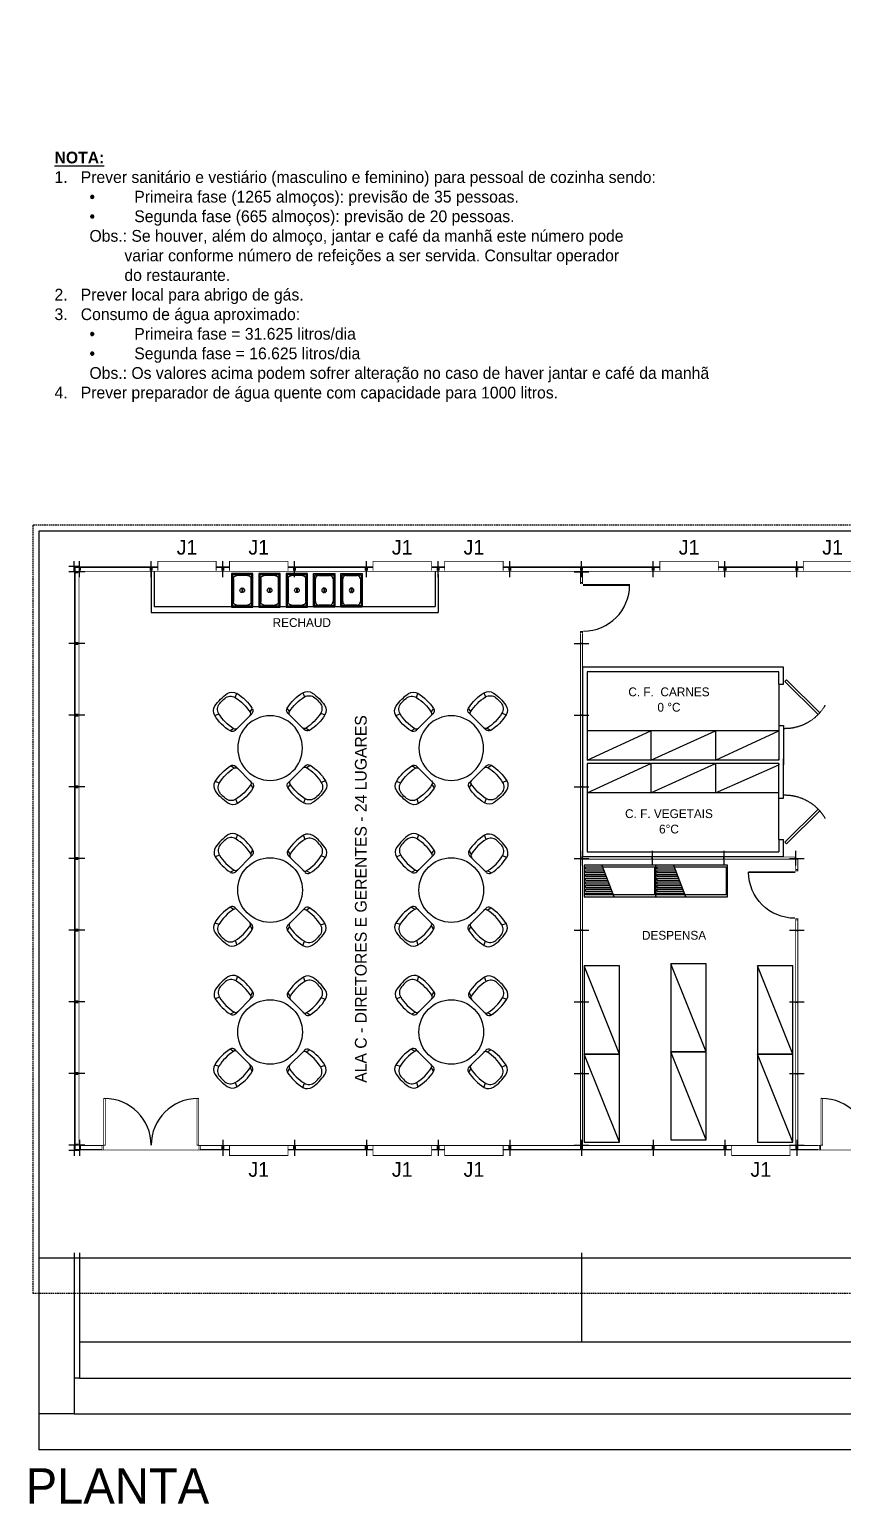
# Model space of a CAD drawing. Header units: millimetres. Extents: x -18806 to 201070, y -25046 to 92854.
# Drawn here: x 138916 to 152744, y 65003 to 90093 of the extents above; entities that cross this region are included whole.
import ezdxf
from ezdxf.enums import TextEntityAlignment as Align

# ---------------------------------------------------------------- set-up
doc = ezdxf.new("R2010")
doc.units = ezdxf.units.MM
doc.header["$LTSCALE"] = 50
doc.linetypes.add('DASHED', pattern=[0.75, 0.5, -0.25])
doc.linetypes.add('HIDDEN2', pattern=[0.1875, 0.125, -0.0625])
for name, color, linetype in [('CFRIG', 4, 'Continuous'), ('LAYA', 8, 'Continuous'), ('LAYC', 4, 'Continuous'), ('LAYF', 4, 'Continuous'), ('SOB', 8, 'HIDDEN2')]:
    doc.layers.add(name, color=color, linetype=linetype)
doc.styles.add('1', font='stylu.ttf', dxfattribs={"width": 0.75, "height": 0.35})
doc.styles.add('2', font='stylu.ttf', dxfattribs={"height": 0.35})
doc.styles.add('3', font='stylu.ttf', dxfattribs={"height": 0.6})
doc.styles.add('L1', font='txt', dxfattribs={"height": 0.18})
doc.dimstyles.new('1', dxfattribs={"dimtxt": 0.2, "dimasz": 0.1, "dimexe": 0.1, "dimexo": 0.9, "dimgap": 0.1, "dimtad": 1, "dimzin": 0, "dimdsep": 46, "dimtxsty": '1', "dimsah": 1, "dimcen": -0.1, "dimclrt": 1, "dimadec": 0, "dimazin": 0, "dimtfac": 1, "dimtmove": 0, "dimatfit": 1, "dimfxl": 0, "dimtolj": 1, "dimtzin": 0, "dimarcsym": 0})

# ---------------------------------------------------------------- blocks, each defined once
blk = doc.blocks.new('_OBLIQUE')
at = {"color": 0, "linetype": 'ByBlock'}
blk.add_line((-0.5, -0.5), (0.5, 0.5), dxfattribs=at)
blk = doc.blocks.new('*D158')
at = {"color": 0, "lineweight": -2}
for p, q in [((139765, 69272), (139765, 67138)), ((198325, 69272), (198325, 67138)), ((139765, 67138), (198325, 67138))]:
    blk.add_line(p, q, dxfattribs=at)
at = {"layer": 'Defpoints', "color": 0}
for p in [(139765, 69273), (198325, 69273), (198325, 67138)]:
    blk.add_point(p, dxfattribs=at)
at = {"color": 0, "lineweight": -2, "xscale": 0.1, "yscale": 0.1, "zscale": 0.1, "rotation": 180}
blk.add_blockref('_OBLIQUE', (139765, 67138), dxfattribs=at)
at = {"color": 0, "lineweight": -2, "xscale": 0.1, "yscale": 0.1, "zscale": 0.1}
blk.add_blockref('_OBLIQUE', (198325, 67138), dxfattribs=at)
at = {"color": 7, "insert": (169045, 67138), "char_height": 0.35, "attachment_point": 5, "style": '1'}
blk.add_mtext('\\A1;58560.00', dxfattribs=at)
blk = doc.blocks.new('*D159')
at = {"color": 0, "lineweight": -2}
for p, q in [((139675, 69272), (139675, 66528)), ((198415, 69272), (198415, 66528)), ((139675, 66528), (198415, 66528))]:
    blk.add_line(p, q, dxfattribs=at)
at = {"layer": 'Defpoints', "color": 0}
for p in [(139675, 69273), (198415, 69273), (198415, 66528)]:
    blk.add_point(p, dxfattribs=at)
at = {"color": 0, "lineweight": -2, "xscale": 0.1, "yscale": 0.1, "zscale": 0.1, "rotation": 180}
blk.add_blockref('_OBLIQUE', (139675, 66528), dxfattribs=at)
at = {"color": 0, "lineweight": -2, "xscale": 0.1, "yscale": 0.1, "zscale": 0.1}
blk.add_blockref('_OBLIQUE', (198415, 66528), dxfattribs=at)
at = {"color": 7, "insert": (169045, 66528), "char_height": 0.35, "attachment_point": 5, "style": '1'}
blk.add_mtext('\\A1;58740.00', dxfattribs=at)
blk = doc.blocks.new('C1')
at = {"color": 24}
for p, q in [((0, 0), (0.18, 0)), ((0, 0), (0, -0.18)), ((0.09, 0), (0.09, -0.18)), ((0, -0.09), (0.18, -0.09))]:
    blk.add_line(p, q, dxfattribs=at)
at = {"color": 170, "const_width": 0.026}
blk.add_lwpolyline([(0, -0.077), (0.077, -0.077), (0.077, 0)], dxfattribs=at)
at = {"style": 'L1', "flags": 3}
blk.add_attdef('BLOCO', (-0.018, 0.09), '', height=0.18, dxfattribs=at)
blk = doc.blocks.new('*D162')
at = {"color": 0, "lineweight": -2}
for p, q in [((139675, 69272), (139675, 67138)), ((139765, 69272), (139765, 67138)), ((139765, 67138), (139675, 67138))]:
    blk.add_line(p, q, dxfattribs=at)
at = {"layer": 'Defpoints', "color": 0}
for p in [(139675, 69273), (139765, 69273), (139675, 67138)]:
    blk.add_point(p, dxfattribs=at)
at = {"color": 0, "lineweight": -2, "xscale": 0.1, "yscale": 0.1, "zscale": 0.1, "rotation": 180}
blk.add_blockref('_OBLIQUE', (139675, 67138), dxfattribs=at)
at = {"color": 0, "lineweight": -2, "xscale": 0.1, "yscale": 0.1, "zscale": 0.1}
blk.add_blockref('_OBLIQUE', (139765, 67138), dxfattribs=at)
at = {"color": 7, "insert": (139720, 67138), "char_height": 0.35, "attachment_point": 5, "style": '1'}
blk.add_mtext('\\A1;9', dxfattribs=at)
blk = doc.blocks.new('*D166')
at = {"color": 0, "lineweight": -2}
for p, q in [((139075, 69272), (139075, 66528)), ((139675, 69272), (139675, 66528)), ((139675, 66528), (139075, 66528))]:
    blk.add_line(p, q, dxfattribs=at)
at = {"layer": 'Defpoints', "color": 0}
for p in [(139075, 69273), (139675, 69273), (139075, 66528)]:
    blk.add_point(p, dxfattribs=at)
at = {"color": 0, "lineweight": -2, "xscale": 0.1, "yscale": 0.1, "zscale": 0.1, "rotation": 180}
blk.add_blockref('_OBLIQUE', (139075, 66528), dxfattribs=at)
at = {"color": 0, "lineweight": -2, "xscale": 0.1, "yscale": 0.1, "zscale": 0.1}
blk.add_blockref('_OBLIQUE', (139675, 66528), dxfattribs=at)
at = {"color": 7, "insert": (139375, 66528), "char_height": 0.35, "attachment_point": 5, "style": '1'}
blk.add_mtext('\\A1;600.00', dxfattribs=at)
blk = doc.blocks.new('*D171')
at = {"color": 0, "lineweight": -2}
for p, q in [((139075, 69272), (139075, 65918)), ((199015, 69272), (199015, 65918)), ((199015, 65918), (139075, 65918))]:
    blk.add_line(p, q, dxfattribs=at)
at = {"layer": 'Defpoints', "color": 0}
for p in [(139075, 69273), (199015, 69273), (139075, 65918)]:
    blk.add_point(p, dxfattribs=at)
at = {"color": 0, "lineweight": -2, "xscale": 0.1, "yscale": 0.1, "zscale": 0.1, "rotation": 180}
blk.add_blockref('_OBLIQUE', (139075, 65918), dxfattribs=at)
at = {"color": 0, "lineweight": -2, "xscale": 0.1, "yscale": 0.1, "zscale": 0.1}
blk.add_blockref('_OBLIQUE', (199015, 65918), dxfattribs=at)
at = {"color": 7, "insert": (169045, 65918), "char_height": 0.35, "attachment_point": 5, "style": '1'}
blk.add_mtext('\\A1;59940.00', dxfattribs=at)
blk = doc.blocks.new('*D173')
at = {"color": 0, "lineweight": -2}
for p, q in [((148305, 69272), (148305, 67748)), ((173315, 69272), (173315, 67748)), ((173315, 67748), (148305, 67748))]:
    blk.add_line(p, q, dxfattribs=at)
at = {"layer": 'Defpoints', "color": 0}
for p in [(148305, 69273), (173315, 69273), (148305, 67748)]:
    blk.add_point(p, dxfattribs=at)
at = {"color": 0, "lineweight": -2, "xscale": 0.2, "yscale": 0.2, "zscale": 0.2, "rotation": 180}
blk.add_blockref('_OBLIQUE', (148305, 67748), dxfattribs=at)
at = {"color": 0, "lineweight": -2, "xscale": 0.2, "yscale": 0.2, "zscale": 0.2}
blk.add_blockref('_OBLIQUE', (173315, 67748), dxfattribs=at)
at = {"color": 7, "insert": (160810, 67748), "char_height": 0.35, "attachment_point": 5, "style": '1'}
blk.add_mtext('\\A1;25010.00', dxfattribs=at)
blk = doc.blocks.new('f1')
at = {"color": 24}
for p, q in [((0, 0.09), (0, -0.18)), ((1.22, 0.09), (1.22, -0.18))]:
    blk.add_line(p, q, dxfattribs=at)
at = {"color": 24, "const_width": 0.014}
blk.add_lwpolyline([(0, -0.007), (1.22, -0.007)], dxfattribs=at)
at = {"color": 170, "const_width": 0.026}
blk.add_lwpolyline([(0.013, -0.016), (0.013, -0.077), (1.207, -0.077), (1.207, -0.016)], dxfattribs=at)
at = {"style": 'L1', "flags": 3}
blk.add_attdef('BLOCO', (0, 0.224), '', height=0.18, dxfattribs=at)
blk = doc.blocks.new('*D183')
at = {"color": 0, "lineweight": -2}
for p, q in [((139765, 69272), (139765, 67748)), ((148305, 69272), (148305, 67748)), ((148305, 67748), (139765, 67748))]:
    blk.add_line(p, q, dxfattribs=at)
at = {"layer": 'Defpoints', "color": 0}
for p in [(139765, 69273), (148305, 69273), (139765, 67748)]:
    blk.add_point(p, dxfattribs=at)
at = {"color": 0, "lineweight": -2, "xscale": 0.2, "yscale": 0.2, "zscale": 0.2, "rotation": 180}
blk.add_blockref('_OBLIQUE', (139765, 67748), dxfattribs=at)
at = {"color": 0, "lineweight": -2, "xscale": 0.2, "yscale": 0.2, "zscale": 0.2}
blk.add_blockref('_OBLIQUE', (148305, 67748), dxfattribs=at)
at = {"color": 7, "insert": (144035, 67748), "char_height": 0.35, "attachment_point": 5, "style": '1'}
blk.add_mtext('\\A1;8540.00', dxfattribs=at)
blk = doc.blocks.new('if11')
at = {"color": 24}
for p, q in [((0, -0.125), (0, 0.125)), ((1.22, -0.125), (1.22, 0.125))]:
    blk.add_line(p, q, dxfattribs=at)
at = {"color": 3, "const_width": 0.014}
blk.add_lwpolyline([(1.22, 0.018), (0, 0.018)], dxfattribs=at)
at = {"color": 24, "const_width": 0.014}
blk.add_lwpolyline([(0.007, 0.008), (0.007, -0.018), (1.213, -0.018), (1.213, 0.011)], dxfattribs=at)
at = {"style": 'L1', "flags": 3}
blk.add_attdef('BLOCO', (0, 0.305), '', height=0.18, dxfattribs=at)
blk = doc.blocks.new('dp11')
at = {"color": 24}
for p, q in [((0, 0.09), (0, -0.18)), ((2.44, 0.09), (2.44, -0.18))]:
    blk.add_line(p, q, dxfattribs=at)
at = {"color": 7, "const_width": 0.014}
for points in [[(0.441, 0.793), (0.441, 0), (0.413, 0), (0.413, 0.793)], [(1.999, 0.793), (1.999, 0), (2.027, 0), (2.027, 0.793)], [(0.406, -0.007), (0.385, -0.007), (0.385, -0.083), (0.406, -0.083)], [(2.034, -0.007), (2.055, -0.007), (2.055, -0.083), (2.034, -0.083)]]:
    blk.add_lwpolyline(points, close=True, dxfattribs=at)
at = {"color": 3, "const_width": 0.014}
for points in [[(0.376, -0.007), (0, -0.007)], [(2.064, -0.007), (2.44, -0.007)]]:
    blk.add_lwpolyline(points, dxfattribs=at)
at = {"color": 170, "const_width": 0.026}
for points in [[(0.376, -0.077), (0.013, -0.077), (0.013, -0.016)], [(2.064, -0.077), (2.427, -0.077), (2.427, -0.016)]]:
    blk.add_lwpolyline(points, dxfattribs=at)
at = {"color": 7, "const_width": 0.014}
blk.add_lwpolyline([(0.406, -0.083), (2.034, -0.083)], dxfattribs=at)
at = {"color": 7}
for centre, start, end in [((0.427, 0), 0, 90), ((2.013, 0), 90, 180)]:
    blk.add_arc(centre, 0.793, start, end, dxfattribs=at)
at = {"style": 'L1', "flags": 3}
blk.add_attdef('BLOCO', (0, 0.915), '', height=0.18, dxfattribs=at)
blk = doc.blocks.new('j11')
at = {"color": 24}
for p, q in [((0, 0.09), (0, -0.18)), ((1.22, 0.09), (1.22, -0.18))]:
    blk.add_line(p, q, dxfattribs=at)
at = {"color": 3, "const_width": 0.014}
blk.add_lwpolyline([(0, -0.007), (1.22, -0.007)], dxfattribs=at)
at = {"color": 170, "const_width": 0.026}
for points in [[(0.013, -0.016), (0.013, -0.077), (0.105, -0.077)], [(1.115, -0.077), (1.207, -0.077), (1.207, -0.016)]]:
    blk.add_lwpolyline(points, dxfattribs=at)
at = {"color": 7, "const_width": 0.014}
blk.add_lwpolyline([(0.113, -0.016), (0.113, -0.177), (1.107, -0.177), (1.107, -0.016)], dxfattribs=at)
at = {"color": 7, "style": '2'}
blk.add_text('J1', height=0.25, dxfattribs=at).set_placement((0.61, -0.415), align=Align.MIDDLE)
at = {"style": 'L1', "flags": 3}
blk.add_attdef('BLOCO', (0, 0.199), '', height=0.18, dxfattribs=at)
blk = doc.blocks.new('j1a')
at = {"color": 24}
for p, q in [((0, 0.09), (0, -0.18)), ((1.22, 0.09), (1.22, -0.18))]:
    blk.add_line(p, q, dxfattribs=at)
at = {"color": 24, "const_width": 0.014}
blk.add_lwpolyline([(0, -0.007), (1.22, -0.007)], dxfattribs=at)
at = {"color": 170, "const_width": 0.026}
for points in [[(0.013, -0.016), (0.013, -0.077), (0.105, -0.077)], [(1.115, -0.077), (1.207, -0.077), (1.207, -0.016)]]:
    blk.add_lwpolyline(points, dxfattribs=at)
at = {"color": 7, "const_width": 0.014}
blk.add_lwpolyline([(0.113, -0.016), (0.113, -0.177), (1.107, -0.177), (1.107, -0.016)], dxfattribs=at)
at = {"color": 7, "style": '2'}
blk.add_text('J1', height=0.25, rotation=180, dxfattribs=at).set_placement((0.61, -0.415), align=Align.MIDDLE)
at = {"style": 'L1', "flags": 3}
blk.add_attdef('BLOCO', (0, 0.199), '', height=0.18, dxfattribs=at)
blk = doc.blocks.new('j1')
at = {"color": 24}
for p, q in [((0, 0.09), (0, -0.18)), ((1.22, 0.09), (1.22, -0.18))]:
    blk.add_line(p, q, dxfattribs=at)
at = {"color": 24, "const_width": 0.014}
blk.add_lwpolyline([(0, -0.007), (1.22, -0.007)], dxfattribs=at)
at = {"color": 170, "const_width": 0.026}
for points in [[(0.013, -0.016), (0.013, -0.077), (0.105, -0.077)], [(1.115, -0.077), (1.207, -0.077), (1.207, -0.016)]]:
    blk.add_lwpolyline(points, dxfattribs=at)
at = {"color": 7, "const_width": 0.014}
blk.add_lwpolyline([(0.113, -0.016), (0.113, -0.177), (1.107, -0.177), (1.107, -0.016)], dxfattribs=at)
at = {"color": 7, "style": '2'}
blk.add_text('J1', height=0.25, dxfattribs=at).set_placement((0.61, -0.415), align=Align.MIDDLE)
at = {"style": 'L1', "flags": 3}
blk.add_attdef('BLOCO', (0, 0.199), '', height=0.18, dxfattribs=at)
blk = doc.blocks.new('dp1')
at = {"color": 24}
for p, q in [((0, 0.09), (0, -0.18)), ((2.44, 0.09), (2.44, -0.18))]:
    blk.add_line(p, q, dxfattribs=at)
at = {"color": 7, "const_width": 0.014}
for points in [[(0.441, 0.793), (0.441, 0), (0.413, 0), (0.413, 0.793)], [(1.999, 0.793), (1.999, 0), (2.027, 0), (2.027, 0.793)], [(0.406, -0.007), (0.385, -0.007), (0.385, -0.083), (0.406, -0.083)], [(2.034, -0.007), (2.055, -0.007), (2.055, -0.083), (2.034, -0.083)]]:
    blk.add_lwpolyline(points, close=True, dxfattribs=at)
at = {"color": 24, "const_width": 0.014}
for points in [[(0.376, -0.007), (0, -0.007)], [(2.064, -0.007), (2.44, -0.007)]]:
    blk.add_lwpolyline(points, dxfattribs=at)
at = {"color": 170, "const_width": 0.026}
for points in [[(0.376, -0.077), (0.013, -0.077), (0.013, -0.016)], [(2.064, -0.077), (2.427, -0.077), (2.427, -0.016)]]:
    blk.add_lwpolyline(points, dxfattribs=at)
at = {"color": 7, "const_width": 0.014}
blk.add_lwpolyline([(0.406, -0.083), (2.034, -0.083)], dxfattribs=at)
at = {"color": 7}
for centre, start, end in [((0.427, 0), 0, 90), ((2.013, 0), 90, 180)]:
    blk.add_arc(centre, 0.793, start, end, dxfattribs=at)
at = {"style": 'L1', "flags": 3}
blk.add_attdef('BLOCO', (0, 0.915), '', height=0.18, dxfattribs=at)
blk = doc.blocks.new('ip1e1')
at = {"color": 24}
for p, q in [((0, -0.125), (0, 0.125)), ((1.22, -0.125), (1.22, 0.125))]:
    blk.add_line(p, q, dxfattribs=at)
at = {"color": 220, "const_width": 0.014}
blk.add_lwpolyline([(0.233, 0.818), (0.233, 0.032), (0.217, 0.032), (0.217, 0.818)], close=True, dxfattribs=at)
at = {"color": 3, "const_width": 0.014}
for points in [[(0, 0.018), (0.174, 0.018)], [(1.046, 0.018), (1.22, 0.018)]]:
    blk.add_lwpolyline(points, dxfattribs=at)
at = {"color": 24, "const_width": 0.014}
for points in [[(0.174, -0.018), (0.007, -0.018), (0.007, 0.008)], [(1.213, 0.011), (1.213, -0.018)], [(1.213, -0.018), (1.046, -0.018)]]:
    blk.add_lwpolyline(points, dxfattribs=at)
at = {"color": 7, "const_width": 0.014}
for points in [[(0.203, 0.018), (0.203, -0.018), (0.182, -0.018), (0.182, 0.018)], [(1.017, 0.018), (1.017, -0.018), (1.038, -0.018), (1.038, 0.018)]]:
    blk.add_lwpolyline(points, close=True, dxfattribs=at)
at = {"color": 220}
blk.add_arc((0.225, 0.032), 0.786, 0, 90, dxfattribs=at)
at = {"style": 'L1', "flags": 3}
blk.add_attdef('BLOCO', (0, 0.915), '', height=0.18, dxfattribs=at)
blk = doc.blocks.new('f11')
at = {"color": 24}
for p, q in [((0, 0.09), (0, -0.18)), ((1.22, 0.09), (1.22, -0.18))]:
    blk.add_line(p, q, dxfattribs=at)
at = {"color": 3, "const_width": 0.014}
blk.add_lwpolyline([(0, -0.007), (1.22, -0.007)], dxfattribs=at)
at = {"color": 170, "const_width": 0.026}
blk.add_lwpolyline([(0.013, -0.016), (0.013, -0.077), (1.207, -0.077), (1.207, -0.016)], dxfattribs=at)
at = {"style": 'L1', "flags": 3}
blk.add_attdef('BLOCO', (0, 0.224), '', height=0.18, dxfattribs=at)
blk = doc.blocks.new('j1a1')
at = {"color": 24}
for p, q in [((0, 0.09), (0, -0.18)), ((1.22, 0.09), (1.22, -0.18))]:
    blk.add_line(p, q, dxfattribs=at)
at = {"color": 3, "const_width": 0.014}
blk.add_lwpolyline([(0, -0.007), (1.22, -0.007)], dxfattribs=at)
at = {"color": 170, "const_width": 0.026}
for points in [[(0.013, -0.016), (0.013, -0.077), (0.105, -0.077)], [(1.115, -0.077), (1.207, -0.077), (1.207, -0.016)]]:
    blk.add_lwpolyline(points, dxfattribs=at)
at = {"color": 7, "const_width": 0.014}
blk.add_lwpolyline([(0.113, -0.016), (0.113, -0.177), (1.107, -0.177), (1.107, -0.016)], dxfattribs=at)
at = {"color": 7, "style": '2'}
blk.add_text('J1', height=0.25, rotation=180, dxfattribs=at).set_placement((0.61, -0.415), align=Align.MIDDLE)
at = {"style": 'L1', "flags": 3}
blk.add_attdef('BLOCO', (0, 0.199), '', height=0.18, dxfattribs=at)
blk = doc.blocks.new('ESTRPL3')
at = {"layer": 'LAYA'}
for p, q in [((0.025, -0.061), (0.325, -0.061)), ((0.025, -0.093), (0.337, -0.093)), ((0.025, -0.125), (0.349, -0.125)), ((0.025, -0.156), (0.361, -0.156)), ((0.025, -0.188), (0.373, -0.188)), ((0.025, -0.22), (0.385, -0.22)), ((0.509, -0.537), (0.308, -0.002)), ((0.025, -0.252), (0.397, -0.252)), ((0.025, -0.283), (0.409, -0.283)), ((0.025, -0.315), (0.421, -0.315)), ((0.025, -0.347), (0.433, -0.347)), ((0.025, -0.379), (0.445, -0.379)), ((0.025, -0.41), (0.457, -0.41)), ((0.025, -0.442), (0.468, -0.442)), ((0.025, -0.474), (0.48, -0.474))]:
    blk.add_line(p, q, dxfattribs=at)
for points in [[(0.025, -0.061), (0.025, -0.029), (1.195, -0.029), (1.195, -0.506), (0.025, -0.506), (0.025, -0.474)], [(0.025, -0.125), (0.025, -0.093)], [(0.025, -0.188), (0.025, -0.156)], [(0.025, -0.252), (0.025, -0.22)], [(0.025, -0.315), (0.025, -0.283)], [(0.025, -0.379), (0.025, -0.347)], [(0.025, -0.442), (0.025, -0.41)]]:
    blk.add_lwpolyline(points, dxfattribs=at)
at = {"layer": 'LAYC'}
blk.add_lwpolyline([(0, -0.535), (1.22, -0.535), (1.22, 0), (0, 0)], close=True, dxfattribs=at)
blk = doc.blocks.new('RECHAUD_2')
at = {"layer": 'LAYA', "linetype": 'HIDDEN2', "ltscale": 0.5}
blk.add_lwpolyline([(0.167, -0.235), (-0.158, -0.235), (-0.158, 0.295), (0.167, 0.295)], close=True, dxfattribs=at)
blk.add_lwpolyline([(-0.145, -0.162), (-0.145, 0.223, -0.414214), (-0.085, 0.283), (0.095, 0.283, -0.414214), (0.155, 0.223), (0.155, -0.162, -0.414214), (0.095, -0.222), (-0.085, -0.222, -0.414214)], format="xyb", close=True, dxfattribs=at)
at = {"layer": 'LAYF'}
for p, q in [((0, -0.01), (0, 0.07)), ((0.01, -0.01), (0.01, 0.07))]:
    blk.add_line(p, q, dxfattribs=at)
blk.add_lwpolyline([(0.187, -0.255), (-0.178, -0.255), (-0.178, 0.315), (0.187, 0.315)], close=True, dxfattribs=at)
for start, end in [(97.1808, 262.8192), (277.1808, 82.8192)]:
    blk.add_arc((0.005, 0.03), 0.04, start, end, dxfattribs=at)
blk = doc.blocks.new('MESARED')
at = {"layer": 'LAYF'}
for p, q in [((-0.556, 0.942), (-0.583, 0.871)), ((0.594, 0.861), (0.567, 0.932)), ((-0.861, 0.594), (-0.932, 0.567)), ((-0.302, 0.595), (-0.585, 0.312)), ((-0.33, 0.622), (-0.292, 0.681)), ((0.34, 0.611), (0.302, 0.671)), ((0.595, 0.302), (0.312, 0.585)), ((0.942, 0.556), (0.871, 0.583)), ((-0.611, 0.34), (-0.671, 0.302)), ((0.622, 0.33), (0.681, 0.292)), ((-0.622, -0.33), (-0.681, -0.292)), ((-0.595, -0.302), (-0.312, -0.585)), ((0.302, -0.595), (0.585, -0.312)), ((0.611, -0.34), (0.671, -0.302)), ((-0.942, -0.556), (-0.871, -0.583)), ((-0.34, -0.611), (-0.302, -0.671)), ((0.33, -0.622), (0.292, -0.681)), ((0.861, -0.594), (0.932, -0.567)), ((-0.594, -0.861), (-0.567, -0.932)), ((0.556, -0.942), (0.583, -0.871))]:
    blk.add_line(p, q, dxfattribs=at)
blk.add_circle((0, 0), 0.55, dxfattribs=at)
for centre, radius, start, end in [((-0.267, 0.277), 0.8, 124.3613, 145.6387), ((-0.733, 0.672), 0.15, 139.4117, 211.7131), ((-0.239, 0.25), 0.8, 130.5883, 139.4117), ((-0.662, 0.743), 0.15, 58.2869, 130.5883), ((-0.634, 0.814), 0.15, 58.8225, 124.3613), ((-1.004, 0.19), 0.8, 32.6343, 58.2869), ((-0.971, 0.258), 0.8, 31.9604, 58.8225), ((0.981, 0.248), 0.8, 121.1775, 148.0396), ((1.014, 0.18), 0.8, 121.7131, 147.3657), ((0.644, 0.804), 0.15, 55.6387, 121.1775), ((0.672, 0.733), 0.15, 49.4117, 121.7131), ((0.277, 0.267), 0.8, 34.3613, 55.6387), ((0.25, 0.239), 0.8, 40.5883, 49.4117), ((0.743, 0.662), 0.15, 328.2869, 40.5883), ((-0.804, 0.644), 0.15, 145.6387, 211.1775), ((-0.248, 0.981), 0.8, 211.1775, 238.0396), ((-0.18, 1.014), 0.8, 211.7131, 237.3657), ((-0.372, 0.595), 0.05, 315, 32.6343), ((-0.351, 0.644), 0.07, 315, 31.9604), ((0.361, 0.634), 0.07, 148.0396, 225), ((0.383, 0.585), 0.05, 147.3657, 225), ((0.19, 1.004), 0.8, 302.6343, 328.2869), ((0.258, 0.971), 0.8, 301.9604, 328.8225), ((0.814, 0.634), 0.15, 328.8225, 34.3613), ((-0.634, 0.361), 0.07, 238.0396, 315), ((-0.585, 0.383), 0.05, 237.3657, 315), ((0.595, 0.372), 0.05, 225, 302.6343), ((0.644, 0.351), 0.07, 225, 301.9604), ((-0.258, -0.971), 0.8, 121.9604, 148.8225), ((-0.19, -1.004), 0.8, 122.6343, 148.2869), ((-0.644, -0.351), 0.07, 45, 121.9604), ((-0.595, -0.372), 0.05, 45, 122.6343), ((0.585, -0.383), 0.05, 57.3657, 135), ((0.634, -0.361), 0.07, 58.0396, 135), ((0.18, -1.014), 0.8, 31.7131, 57.3657), ((0.248, -0.981), 0.8, 31.1775, 58.0396), ((-0.814, -0.634), 0.15, 148.8225, 214.3613), ((-0.277, -0.267), 0.8, 214.3613, 235.6387), ((-0.743, -0.662), 0.15, 148.2869, 220.5883), ((-1.014, -0.18), 0.8, 301.7131, 327.3657), ((-0.981, -0.248), 0.8, 301.1775, 328.0396), ((-0.383, -0.585), 0.05, 327.3657, 45), ((-0.361, -0.634), 0.07, 328.0396, 45), ((0.351, -0.644), 0.07, 135, 211.9604), ((0.971, -0.258), 0.8, 211.9604, 238.8225), ((0.372, -0.595), 0.05, 135, 212.6343), ((1.004, -0.19), 0.8, 212.6343, 238.2869), ((0.267, -0.277), 0.8, 304.3613, 325.6387), ((0.733, -0.672), 0.15, 319.4117, 31.7131), ((0.804, -0.644), 0.15, 325.6387, 31.1775), ((-0.25, -0.239), 0.8, 220.5883, 229.4117), ((-0.672, -0.733), 0.15, 229.4117, 301.7131), ((-0.644, -0.804), 0.15, 235.6387, 301.1775), ((0.634, -0.814), 0.15, 238.8225, 304.3613), ((0.662, -0.743), 0.15, 238.2869, 310.5883), ((0.239, -0.25), 0.8, 310.5883, 319.4117)]:
    blk.add_arc(centre, radius, start, end, dxfattribs=at)

msp = doc.modelspace()

# ---------------------------------------------------------------- linework, layer by layer
at = {"color": 1}
msp.add_lwpolyline([(153705.012, 81552.825), (139075.012, 81552.825), (139075.012, 69182.825), (199015.012, 69182.825), (199015.012, 81552.825), (166075.012, 81552.825), (166075.012, 90092.825), (153705.012, 90092.825)], close=True, dxfattribs=at)
at = {"color": 7, "linetype": 'DASHED'}
msp.add_lwpolyline([(153105.012, 81652.825), (138975.012, 81652.825), (138974.524, 68582.825), (199115.012, 68582.825), (199115.012, 81652.825), (166175.012, 81652.825)], dxfattribs=at)
at = {"layer": 'CFRIG'}
for p, q in [((151743.012, 79237.379), (148323.012, 79237.379)), ((148323.012, 79237.379), (148323.012, 76017.379)), ((151663.012, 79157.379), (148403.012, 79157.379)), ((148403.012, 79157.379), (148403.012, 77657.379)), ((151663.012, 78947.379), (151663.012, 79157.379)), ((151743.012, 78947.379), (151743.012, 79237.379)), ((151663.012, 78947.379), (151743.012, 78947.379)), ((151663.012, 78157.379), (148403.012, 78157.379)), ((148403.012, 77657.379), (149483.012, 78157.379)), ((149483.012, 78157.379), (149483.012, 77657.379)), ((149483.012, 77657.379), (150583.012, 78157.379)), ((151663.012, 78247.379), (151663.012, 77657.379)), ((151663.012, 78247.379), (151743.012, 78247.379)), ((151743.012, 78247.379), (151743.012, 77577.379)), ((151663.012, 77657.379), (148403.012, 77657.379)), ((151663.012, 77597.379), (148403.012, 77597.379)), ((148403.012, 77597.379), (148403.012, 76097.379)), ((148403.012, 77097.379), (149483.012, 77597.379)), ((149483.012, 77597.379), (149483.012, 77097.379)), ((149483.012, 77097.379), (150583.012, 77597.379)), ((151663.012, 77657.379), (151663.012, 77677.379)), ((151663.012, 77657.379), (151663.012, 77677.379)), ((151663.012, 77597.379), (151663.012, 77577.379)), ((151663.012, 77057.379), (151663.012, 77597.379)), ((151663.012, 77007.379), (151663.012, 77597.379)), ((151663.012, 77597.379), (151663.012, 77577.379)), ((151743.012, 77007.379), (151743.012, 77677.379)), ((151663.012, 77097.379), (148403.012, 77097.379)), ((151663.012, 77007.379), (151743.012, 77007.379)), ((151663.012, 76307.379), (151743.012, 76307.379)), ((151663.012, 76307.379), (151663.012, 76097.379)), ((151743.012, 76017.379), (151743.012, 76307.379)), ((148403.012, 76097.379), (151663.012, 76097.379)), ((148323.012, 76017.379), (151743.012, 76017.379))]:
    msp.add_line(p, q, dxfattribs=at)
at = {"layer": 'CFRIG', "linetype": 'HIDDEN2'}
for p, q in [((151663.012, 78947.379), (151663.012, 78247.379)), ((151663.012, 76307.379), (151663.012, 77007.379))]:
    msp.add_line(p, q, dxfattribs=at)
at = {"layer": 'CFRIG'}
for points in [[(151763.012, 78997.379), (152328.698, 78431.694), (152356.982, 78459.978), (151791.296, 79025.664)], [(151763.012, 76257.379), (152328.698, 76823.065), (152356.982, 76794.781), (151791.296, 76229.095)]]:
    msp.add_lwpolyline(points, close=True, dxfattribs=at)
at = {"layer": 'CFRIG', "color": 8, "linetype": 'HIDDEN2'}
for centre, start, end in [((151763.012, 78997.379), 268.5674563, 329.3951042), ((151763.012, 76257.379), 30.6048958, 91.4325437)]:
    msp.add_arc(centre, 800, start, end, dxfattribs=at)
at = {"layer": 'LAYC'}
for p, q in [((140985.012, 80869.825), (140985.012, 80169.825)), ((145865.012, 80814.825), (145865.012, 80169.825)), ((140985.012, 80169.825), (145865.012, 80169.825)), ((150583.012, 78157.379), (150583.012, 77657.379)), ((150583.012, 77657.379), (151663.012, 78157.379)), ((150583.012, 77597.379), (150583.012, 77097.379)), ((150583.012, 77097.379), (151663.012, 77577.379))]:
    msp.add_line(p, q, dxfattribs=at)
for points in [[(148949.438, 72652.825), (148949.438, 74152.825), (148349.438, 74152.825), (148349.438, 72652.825), (148949.438, 72652.825), (148349.438, 74152.825)], [(150423.225, 72691.375), (150423.225, 74191.375), (149823.225, 74191.375), (149823.225, 72691.375), (150423.225, 72691.375), (149823.225, 74191.375)], [(151897.012, 72652.825), (151897.012, 74152.825), (151297.012, 74152.825), (151297.012, 72652.825), (151897.012, 72652.825), (151297.012, 74152.825)], [(148949.438, 71152.825), (148949.438, 72652.825), (148349.438, 72652.825), (148349.438, 71152.825), (148949.438, 71152.825), (148349.438, 72652.825)], [(150423.225, 71191.375), (150423.225, 72691.375), (149823.225, 72691.375), (149823.225, 71191.375), (150423.225, 71191.375), (149823.225, 72691.375)], [(151897.012, 71152.825), (151897.012, 72652.825), (151297.012, 72652.825), (151297.012, 71152.825), (151897.012, 71152.825), (151297.012, 72652.825)]]:
    msp.add_lwpolyline(points, dxfattribs=at)
at = {"layer": 'SOB'}
for p, q in [((141035.012, 80869.825), (141035.012, 80269.825)), ((145815.012, 80869.825), (145815.012, 80269.825)), ((141035.012, 80269.825), (145815.012, 80269.825))]:
    msp.add_line(p, q, dxfattribs=at)

# ---------------------------------------------------------------- block references
at = {"color": 7, "yscale": 1000, "zscale": 1000}
for name, p, xscale, rotation in [('j1a', (142205.012, 80862.825), 1000, 180), ('j1a', (143425.012, 80862.825), 1000, 180), ('j1a', (145865.012, 80862.825), 1000, 180), ('j1a', (147085.012, 80862.825), 1000, 180), ('j1a1', (150745.012, 80862.825), 1000, 180), ('j1a1', (153185.012, 80862.825), 1000, 180), ('C1', (139765.012, 80862.825), 1000, 180), ('f1', (140985.012, 80862.825), 1000, 180), ('f1', (144645.012, 80862.825), 1000, 180), ('f1', (148305.012, 80862.825), 1000, 180), ('f11', (149525.012, 80862.825), 1000, 180), ('f11', (151965.012, 80862.825), 1000, 180), ('f1', (139765.012, 80862.825), 1000, 270), ('ip1e1', (148305.012, 80862.825), 1000, 270), ('f1', (139765.012, 79642.825), 1000, 270), ('if11', (148305.012, 79642.825), 1000, 270), ('f1', (139765.012, 78422.825), 1000, 270), ('if11', (148305.012, 77202.825), -1000, 270), ('f1', (139765.012, 77202.825), 1000, 270), ('if11', (148305.012, 77202.825), 1000, 270), ('if11', (148285.012, 75988.63), -1000, 180), ('if11', (150725.012, 75988.63), 1000, 180), ('if11', (151945.012, 75988.63), 1000, 180), ('if11', (150725.012, 75988.63), -1000, 180), ('f1', (139765.012, 75982.825), 1000, 270), ('if11', (148305.012, 75982.825), 1000, 270), ('ip1e1', (151965.012, 75975.825), -1000, 90), ('f1', (139765.012, 74762.825), 1000, 270), ('if11', (148305.012, 73542.825), -1000, 270), ('if11', (151965.012, 74755.825), -1000, 90), ('f1', (139765.012, 73542.825), 1000, 270), ('if11', (148305.012, 73542.825), 1000, 270), ('if11', (151965.012, 72315.825), 1000, 90), ('f1', (139765.012, 72322.825), 1000, 270), ('if11', (148305.012, 72322.825), 1000, 270), ('if11', (151965.012, 72315.825), -1000, 90), ('C1', (139765.012, 71102.825), 1000, 270)]:
    msp.add_blockref(name, p, dxfattribs=dict(at, xscale=xscale, rotation=rotation))
for name, p, xscale in [('dp1', (139765.012, 71102.825), 1000), ('dp11', (151965.012, 71102.825), 1000), ('j1', (142205.012, 71102.825), 1000), ('f1', (143425.012, 71102.825), 1000), ('j1', (144645.012, 71102.825), 1000), ('j1', (145865.012, 71102.825), 1000), ('f1', (147085.012, 71102.825), 1000), ('f11', (148305.012, 71102.825), 1000), ('f11', (150745.012, 71102.825), -1000), ('j11', (150745.012, 71102.825), 1000)]:
    msp.add_blockref(name, p, dxfattribs=dict(at, xscale=xscale))
at = {"layer": 'LAYC', "yscale": 1000, "zscale": 1000, "rotation": 180}
for name, p, xscale in [('RECHAUD_2', (142529.008, 80577.389), -1000), ('RECHAUD_2', (142994.008, 80577.389), -1000), ('RECHAUD_2', (143459.008, 80577.389), -1000), ('RECHAUD_2', (143933.22, 80577.389), 1000), ('RECHAUD_2', (144398.22, 80577.389), 1000), ('MESARED', (143007.937, 77860.77), -1000), ('MESARED', (146090.254, 77860.77), -1000)]:
    msp.add_blockref(name, p, dxfattribs=dict(at, xscale=xscale))
at = {"layer": 'LAYC', "xscale": 1000, "yscale": 1000, "zscale": 1000}
for name, p in [('MESARED', (143007.937, 75444.686)), ('MESARED', (146090.254, 75444.686)), ('ESTRPL3', (148349.438, 75867.148)), ('ESTRPL3', (149569.438, 75867.148)), ('MESARED', (143007.937, 73028.602)), ('MESARED', (146090.254, 73028.602))]:
    msp.add_blockref(name, p, dxfattribs=at)

# ---------------------------------------------------------------- texts
at = {"color": 7, "style": '2'}
for s, p in [('RECHAUD', (143546.839, 79922.252)), ('C. F.  CARNES', (149792.219, 78743.088)), ('0 %%DC', (149792.219, 78481.318)), ('C. F. VEGETAIS', (149792.219, 76670.088)), ('6%%DC', (149792.219, 76408.319)), ('DESPENSA', (149879.06, 74599.805))]:
    msp.add_text(s, height=150, dxfattribs=at).set_placement(p, align=Align.CENTER)
msp.add_text('ALA C - DIRETORES E GERENTES - 24 LUGARES', height=200, rotation=90, dxfattribs=at).set_placement((144651.027, 75292.721), align=Align.CENTER)
at = {"color": 1, "style": '3'}
msp.add_text('PLANTA', height=600, dxfattribs=at).set_placement((138850.012, 65002.825))
at = {"layer": 'LAYC', "insert": (139341.388, 88013.424), "char_height": 200, "width": 12524.74085, "attachment_point": 1, "style": '2'}
msp.add_mtext('{\\fStylus BT|b1|i0|c0|p34;\\L\\C7;NOTA:\\fStylus BT|b0|i0|c0|p34;\\l \\P1.   Prever sanitário e vestiário (masculino e feminino) para pessoal de cozinha sendo:\\P\\fSymbol|b0|i0|c2|p18;        ·         \\fStylus BT|b0|i0|c0|p34;Primeira fase (1265 almoços): previsão de 35 pessoas.\\P\\fSymbol|b0|i0|c2|p18;        ·         \\fStylus BT|b0|i0|c0|p34;Segunda fase (665 almoços): previsão de 20 pessoas.\\P        Obs.: Se houver, além do almoço, jantar e café da manhã este número pode\\P                variar conforme número de refeições a ser servida. Consultar operador\\P                do restaurante.\\P2.   Prever local para abrigo de gás.\\P3.   Consumo de água aproximado:\\P\\fSymbol|b0|i0|c2|p18;        ·         \\fStylus BT|b0|i0|c0|p34;Primeira fase = 31.625 litros/dia\\P\\fSymbol|b0|i0|c2|p18;        ·         \\fStylus BT|b0|i0|c0|p34;Segunda fase = 16.625 litros/dia\\P        Obs.: Os valores acima podem sofrer alteração no caso de haver jantar e café da manhã\\P4.   Prever preparador de água quente com capacidade para 1000 litros.}', dxfattribs=at)

# ---------------------------------------------------------------- dimensions: what is measured, and where the dimension line sits
at = {"color": 7}
for base, p1, p2, override, picture, middle in [((139075.012, 66527.825), (139675.012, 69272.825), (139075.012, 69272.825), {"dimtxt": 0.18, "dimgap": 0.05, "dimblk1": 'OBLIQUE', "dimblk2": 'OBLIQUE', "dimcen": 0, "dimclrt": 7}, '*D166', (139375.012, 66528.058)), ((139075.012, 65917.825), (199015.012, 69272.825), (139075.012, 69272.825), {"dimtxt": 0.18, "dimgap": 0.05, "dimblk1": 'OBLIQUE', "dimblk2": 'OBLIQUE', "dimcen": 0, "dimclrt": 7}, '*D171', (169045.012, 65918.059)), ((198415.012, 66527.825), (139675.012, 69272.825), (198415.012, 69272.825), {"dimtxt": 0.18, "dimgap": 0.05, "dimblk1": 'OBLIQUE', "dimblk2": 'OBLIQUE', "dimcen": 0, "dimclrt": 7}, '*D159', (169045.012, 66528.064)), ((139765.012, 67747.825), (148305.012, 69272.825), (139765.012, 69272.825), {"dimtxt": 0.36, "dimasz": 0.2, "dimblk1": 'OBLIQUE', "dimblk2": 'OBLIQUE', "dimcen": 0, "dimclrt": 7, "dimtmove": 1, "dimldrblk": 'OBLIQUE'}, '*D183', (144035.012, 67748.109)), ((198325.012, 67137.825), (139765.012, 69272.825), (198325.012, 69272.825), {"dimtxt": 0.18, "dimgap": 0.05, "dimblk1": 'OBLIQUE', "dimblk2": 'OBLIQUE', "dimcen": 0, "dimclrt": 7}, '*D158', (169045.012, 67138.059)), ((148305.012, 67747.825), (173315.012, 69272.825), (148305.012, 69272.825), {"dimtxt": 0.36, "dimasz": 0.2, "dimblk1": 'OBLIQUE', "dimblk2": 'OBLIQUE', "dimcen": 0, "dimclrt": 7, "dimtmove": 1, "dimldrblk": 'OBLIQUE'}, '*D173', (160810.012, 67748.109))]:
    dim = msp.add_linear_dim(base=base, p1=p1, p2=p2, dimstyle='1', override=override, dxfattribs=at)
    dim.commit()
    dim.dimension.update_dxf_attribs({"geometry": picture, "text_midpoint": middle})
dim = msp.add_linear_dim(base=(139675.012, 67137.825), p1=(139765.012, 69272.825), p2=(139675.012, 69272.825), text='9', dimstyle='1', override={"dimtxt": 0.18, "dimgap": 0.05, "dimblk1": 'OBLIQUE', "dimblk2": 'OBLIQUE', "dimcen": 0, "dimclrt": 7}, dxfattribs=at)
dim.commit()
dim.dimension.update_dxf_attribs({"geometry": '*D162', "text_midpoint": (139720.012, 67138.056)})

doc.saveas('drawing.dxf')
